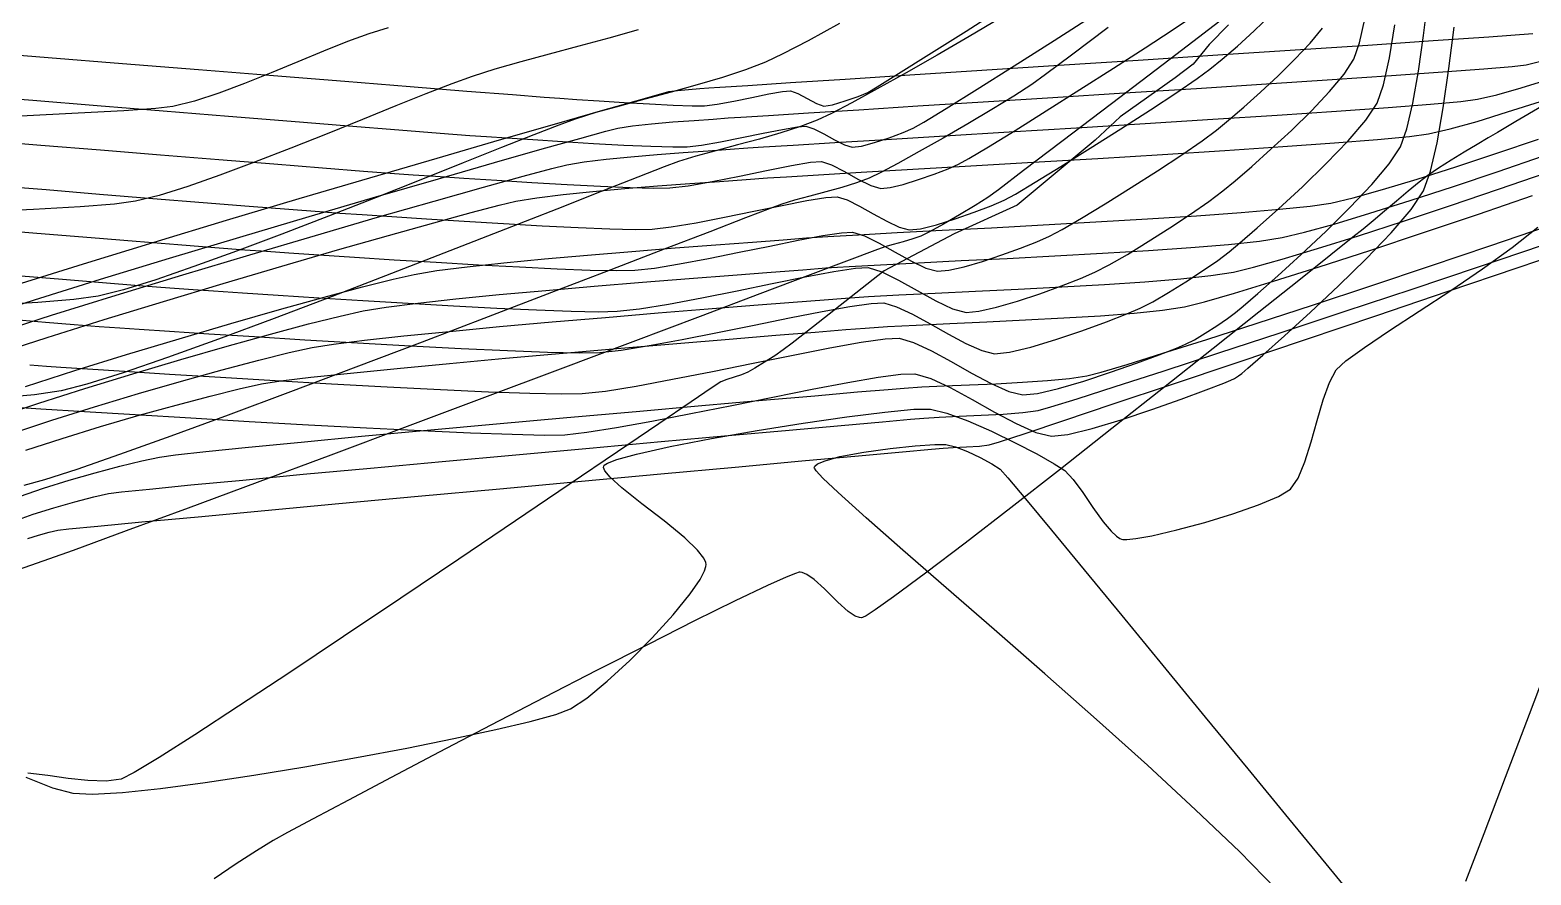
# Model space of a CAD drawing. Header units: metres. Extents: x 708868 to 711043, y 5411316 to 5413138.
# Drawn here: x 709149.2 to 709204.4, y 5411940.6 to 5411971.6 of the extents above; entities that cross this region are included whole.
import ezdxf

# ---------------------------------------------------------------- set-up
doc = ezdxf.new("R2010")
doc.units = ezdxf.units.M
for name, color, linetype in [('Rionegro 2010_Contours', 7, 'Continuous'), ('Rionegro 2014_Contours', 7, 'Continuous'), ('Rionegro 2018_Contours', 7, 'Continuous')]:
    doc.layers.add(name, color=color, linetype=linetype)

msp = doc.modelspace()

# ---------------------------------------------------------------- linework, layer by layer
at = {"layer": 'Rionegro 2010_Contours'}
for points in [[(709148.704, 5411962.27, 239), (709151.174, 5411963.043, 239), (709153.776, 5411963.841, 239), (709156.444, 5411964.648, 239), (709159.113, 5411965.445, 239), (709161.719, 5411966.215, 239), (709164.196, 5411966.94, 239), (709166.479, 5411967.604, 239), (709168.503, 5411968.188, 239), (709170.204, 5411968.675, 239), (709171.515, 5411969.048, 239), (709172.372, 5411969.289, 239), (709172.71, 5411969.381, 239), (709173.03, 5411969.426, 239), (709173.445, 5411969.464, 239), (709173.861, 5411969.495, 239), (709174.185, 5411969.518, 239), (709174.59, 5411969.545, 239), (709175.621, 5411969.611, 239), (709177.191, 5411969.712, 239), (709179.209, 5411969.842, 239), (709181.588, 5411969.995, 239), (709184.237, 5411970.166, 239), (709187.069, 5411970.35, 239), (709189.993, 5411970.54, 239), (709192.922, 5411970.731, 239), (709195.766, 5411970.918, 239), (709198.435, 5411971.096, 239), (709200.842, 5411971.258, 239), (709202.897, 5411971.399, 239), (709204.511, 5411971.514, 239)], [(709147.127, 5411960.997, 238), (709149.377, 5411961.719, 238), (709151.806, 5411962.478, 238), (709154.345, 5411963.255, 238), (709156.927, 5411964.033, 238), (709159.481, 5411964.791, 238), (709161.939, 5411965.513, 238), (709164.234, 5411966.18, 238), (709166.295, 5411966.773, 238), (709168.054, 5411967.274, 238), (709169.444, 5411967.663, 238), (709170.394, 5411967.924, 238), (709170.836, 5411968.037, 238), (709171.382, 5411968.121, 238), (709172.083, 5411968.197, 238), (709172.863, 5411968.265, 238), (709173.644, 5411968.324, 238), (709174.35, 5411968.373, 238), (709174.904, 5411968.414, 238), (709175.37, 5411968.445, 238), (709176.378, 5411968.509, 238), (709177.85, 5411968.602, 238), (709179.71, 5411968.718, 238), (709181.881, 5411968.854, 238), (709184.286, 5411969.004, 238), (709186.847, 5411969.166, 238), (709189.489, 5411969.333, 238), (709192.133, 5411969.503, 238), (709194.704, 5411969.67, 238), (709197.124, 5411969.83, 238), (709199.315, 5411969.978, 238), (709201.202, 5411970.111, 238), (709202.708, 5411970.224, 238), (709203.754, 5411970.312, 238), (709204.265, 5411970.371, 238), (709204.856, 5411970.513, 238)], [(709147.793, 5411960.447, 237), (709150.004, 5411961.155, 237), (709152.374, 5411961.894, 237), (709154.83, 5411962.643, 237), (709157.301, 5411963.383, 237), (709159.715, 5411964.095, 237), (709161.999, 5411964.76, 237), (709164.083, 5411965.358, 237), (709165.892, 5411965.87, 237), (709167.357, 5411966.276, 237), (709168.405, 5411966.557, 237), (709168.963, 5411966.693, 237), (709169.604, 5411966.798, 237), (709170.406, 5411966.895, 237), (709171.316, 5411966.984, 237), (709172.281, 5411967.066, 237), (709173.247, 5411967.139, 237), (709174.162, 5411967.205, 237), (709174.971, 5411967.262, 237), (709175.623, 5411967.31, 237), (709176.202, 5411967.35, 237), (709177.296, 5411967.418, 237), (709178.825, 5411967.51, 237), (709180.711, 5411967.624, 237), (709182.875, 5411967.754, 237), (709185.238, 5411967.897, 237), (709187.722, 5411968.049, 237), (709190.247, 5411968.205, 237), (709192.735, 5411968.363, 237), (709195.107, 5411968.517, 237), (709197.284, 5411968.664, 237), (709199.187, 5411968.799, 237), (709200.739, 5411968.92, 237), (709201.859, 5411969.021, 237), (709202.469, 5411969.1, 237), (709203.189, 5411969.269, 237), (709204.076, 5411969.519, 237), (709205.074, 5411969.829, 237)], [(709147.883, 5411959.707, 236), (709149.842, 5411960.341, 236), (709151.941, 5411961, 236), (709154.119, 5411961.667, 236), (709156.316, 5411962.327, 236), (709158.469, 5411962.962, 236), (709160.519, 5411963.557, 236), (709162.405, 5411964.095, 236), (709164.066, 5411964.56, 236), (709165.441, 5411964.935, 236), (709166.469, 5411965.203, 236), (709167.089, 5411965.349, 236), (709167.862, 5411965.477, 236), (709168.823, 5411965.598, 236), (709169.919, 5411965.711, 236), (709171.097, 5411965.816, 236), (709172.302, 5411965.913, 236), (709173.483, 5411966, 236), (709174.586, 5411966.079, 236), (709175.556, 5411966.148, 236), (709176.342, 5411966.206, 236), (709177.042, 5411966.254, 236), (709178.221, 5411966.326, 236), (709179.798, 5411966.418, 236), (709181.695, 5411966.528, 236), (709183.831, 5411966.651, 236), (709186.127, 5411966.785, 236), (709188.503, 5411966.926, 236), (709190.879, 5411967.071, 236), (709193.176, 5411967.216, 236), (709195.313, 5411967.358, 236), (709197.211, 5411967.494, 236), (709198.79, 5411967.62, 236), (709199.971, 5411967.732, 236), (709200.673, 5411967.828, 236), (709201.468, 5411968.014, 236), (709202.457, 5411968.289, 236), (709203.583, 5411968.633, 236), (709204.788, 5411969.024, 236)], [(709149.046, 5411958.54, 234), (709150.855, 5411959.121, 234), (709152.758, 5411959.71, 234), (709154.692, 5411960.293, 234), (709156.592, 5411960.85, 234), (709158.394, 5411961.365, 234), (709160.034, 5411961.821, 234), (709161.448, 5411962.2, 234), (709162.572, 5411962.486, 234), (709163.342, 5411962.661, 234), (709164.18, 5411962.799, 234), (709165.299, 5411962.942, 234), (709166.639, 5411963.086, 234), (709168.136, 5411963.23, 234), (709169.728, 5411963.371, 234), (709171.353, 5411963.506, 234), (709172.948, 5411963.632, 234), (709174.451, 5411963.747, 234), (709175.799, 5411963.849, 234), (709176.929, 5411963.933, 234), (709177.78, 5411963.999, 234), (709178.562, 5411964.052, 234), (709179.698, 5411964.118, 234), (709181.124, 5411964.195, 234), (709182.774, 5411964.282, 234), (709184.584, 5411964.378, 234), (709186.489, 5411964.481, 234), (709188.426, 5411964.59, 234), (709190.329, 5411964.703, 234), (709192.134, 5411964.819, 234), (709193.776, 5411964.936, 234), (709195.191, 5411965.054, 234), (709196.315, 5411965.171, 234), (709197.082, 5411965.285, 234), (709197.901, 5411965.479, 234), (709198.98, 5411965.779, 234), (709200.26, 5411966.165, 234), (709201.683, 5411966.617, 234), (709203.188, 5411967.113, 234), (709204.719, 5411967.634, 234)], [(709147.971, 5411957.402, 233), (709149.531, 5411957.925, 233), (709151.223, 5411958.465, 233), (709152.986, 5411959.005, 233), (709154.754, 5411959.529, 233), (709156.464, 5411960.021, 233), (709158.055, 5411960.462, 233), (709159.461, 5411960.836, 233), (709160.62, 5411961.127, 233), (709161.469, 5411961.317, 233), (709162.317, 5411961.457, 233), (709163.475, 5411961.605, 233), (709164.881, 5411961.759, 233), (709166.473, 5411961.916, 233), (709168.19, 5411962.073, 233), (709169.97, 5411962.226, 233), (709171.75, 5411962.372, 233), (709173.47, 5411962.509, 233), (709175.066, 5411962.632, 233), (709176.478, 5411962.74, 233), (709177.643, 5411962.829, 233), (709178.499, 5411962.895, 233), (709179.351, 5411962.953, 233), (709180.505, 5411963.017, 233), (709181.9, 5411963.088, 233), (709183.475, 5411963.165, 233), (709185.169, 5411963.249, 233), (709186.923, 5411963.339, 233), (709188.675, 5411963.436, 233), (709190.364, 5411963.539, 233), (709191.931, 5411963.648, 233), (709193.314, 5411963.764, 233), (709194.452, 5411963.886, 233), (709195.286, 5411964.014, 233), (709196.104, 5411964.207, 233), (709197.199, 5411964.511, 233), (709198.516, 5411964.907, 233), (709199.997, 5411965.374, 233), (709201.587, 5411965.893, 233), (709203.229, 5411966.444, 233), (709204.868, 5411967.007, 233)], [(709148.545, 5411956.809, 232), (709150.013, 5411957.295, 232), (709151.584, 5411957.789, 232), (709153.195, 5411958.273, 232), (709154.781, 5411958.732, 232), (709156.278, 5411959.148, 232), (709157.623, 5411959.504, 232), (709158.75, 5411959.785, 232), (709159.595, 5411959.973, 232), (709160.377, 5411960.099, 232), (709161.523, 5411960.242, 232), (709162.966, 5411960.399, 232), (709164.64, 5411960.565, 232), (709166.479, 5411960.737, 232), (709168.418, 5411960.909, 232), (709170.39, 5411961.078, 232), (709172.329, 5411961.24, 232), (709174.169, 5411961.39, 232), (709175.844, 5411961.525, 232), (709177.288, 5411961.639, 232), (709178.434, 5411961.729, 232), (709179.218, 5411961.791, 232), (709180.061, 5411961.847, 232), (709181.18, 5411961.908, 232), (709182.513, 5411961.972, 232), (709183.998, 5411962.043, 232), (709185.574, 5411962.119, 232), (709187.179, 5411962.202, 232), (709188.752, 5411962.292, 232), (709190.231, 5411962.391, 232), (709191.554, 5411962.498, 232), (709192.661, 5411962.615, 232), (709193.49, 5411962.742, 232), (709194.23, 5411962.92, 232), (709195.282, 5411963.215, 232), (709196.59, 5411963.609, 232), (709198.096, 5411964.083, 232), (709199.746, 5411964.617, 232), (709201.484, 5411965.193, 232), (709203.252, 5411965.79, 232), (709204.995, 5411966.391, 232)], [(709149.056, 5411956.192, 231), (709150.395, 5411956.629, 231), (709151.805, 5411957.062, 231), (709153.223, 5411957.476, 231), (709154.587, 5411957.855, 231), (709155.833, 5411958.184, 231), (709156.899, 5411958.447, 231), (709157.722, 5411958.629, 231), (709158.432, 5411958.74, 231), (709159.547, 5411958.876, 231), (709160.998, 5411959.032, 231), (709162.719, 5411959.203, 231), (709164.642, 5411959.385, 231), (709166.7, 5411959.572, 231), (709168.825, 5411959.76, 231), (709170.95, 5411959.943, 231), (709173.008, 5411960.118, 231), (709174.932, 5411960.279, 231), (709176.654, 5411960.421, 231), (709178.107, 5411960.54, 231), (709179.224, 5411960.63, 231), (709179.937, 5411960.687, 231), (709180.76, 5411960.741, 231), (709181.822, 5411960.796, 231), (709183.062, 5411960.853, 231), (709184.42, 5411960.914, 231), (709185.836, 5411960.982, 231), (709187.251, 5411961.057, 231), (709188.604, 5411961.141, 231), (709189.835, 5411961.237, 231), (709190.885, 5411961.347, 231), (709191.694, 5411961.471, 231), (709192.423, 5411961.651, 231), (709193.538, 5411961.971, 231), (709194.97, 5411962.408, 231), (709196.652, 5411962.94, 231), (709198.514, 5411963.544, 231), (709200.488, 5411964.197, 231), (709202.506, 5411964.876, 231), (709204.499, 5411965.558, 231)], [(709148.822, 5411954.492, 229), (709149.706, 5411954.793, 229), (709150.653, 5411955.086, 229), (709151.609, 5411955.359, 229), (709152.517, 5411955.601, 229), (709153.324, 5411955.799, 229), (709153.975, 5411955.941, 229), (709154.562, 5411956.023, 229), (709155.681, 5411956.147, 229), (709157.248, 5411956.307, 229), (709159.183, 5411956.494, 229), (709161.403, 5411956.704, 229), (709163.828, 5411956.928, 229), (709166.375, 5411957.159, 229), (709168.963, 5411957.392, 229), (709171.511, 5411957.619, 229), (709173.936, 5411957.834, 229), (709176.158, 5411958.029, 229), (709178.094, 5411958.198, 229), (709179.663, 5411958.334, 229), (709180.784, 5411958.43, 229), (709181.375, 5411958.48, 229), (709182.032, 5411958.521, 229), (709182.851, 5411958.559, 229), (709183.775, 5411958.598, 229), (709184.752, 5411958.64, 229), (709185.727, 5411958.691, 229), (709186.646, 5411958.753, 229), (709187.456, 5411958.831, 229), (709188.102, 5411958.928, 229), (709188.627, 5411959.065, 229), (709189.578, 5411959.348, 229), (709190.893, 5411959.756, 229), (709192.509, 5411960.27, 229), (709194.365, 5411960.868, 229), (709196.397, 5411961.532, 229), (709198.544, 5411962.24, 229), (709200.744, 5411962.974, 229), (709202.934, 5411963.712, 229), (709205.052, 5411964.434, 229)], [(709148.654, 5411953.597, 228), (709149.326, 5411953.839, 228), (709150.085, 5411954.078, 228), (709150.854, 5411954.295, 228), (709151.552, 5411954.474, 228), (709152.101, 5411954.597, 228), (709152.575, 5411954.657, 228), (709153.609, 5411954.765, 228), (709155.122, 5411954.913, 228), (709157.034, 5411955.096, 228), (709159.266, 5411955.306, 228), (709161.738, 5411955.535, 228), (709164.371, 5411955.777, 228), (709167.083, 5411956.025, 228), (709169.796, 5411956.272, 228), (709172.43, 5411956.511, 228), (709174.904, 5411956.734, 228), (709177.139, 5411956.935, 228), (709179.056, 5411957.107, 228), (709180.573, 5411957.242, 228), (709181.613, 5411957.334, 228), (709182.094, 5411957.376, 228), (709182.667, 5411957.41, 228), (709183.398, 5411957.441, 228), (709184.208, 5411957.476, 228), (709185.016, 5411957.52, 228), (709185.742, 5411957.578, 228), (709186.306, 5411957.657, 228), (709186.768, 5411957.786, 228), (709187.738, 5411958.086, 228), (709189.142, 5411958.533, 228), (709190.905, 5411959.101, 228), (709192.954, 5411959.769, 228), (709195.212, 5411960.51, 228), (709197.607, 5411961.302, 228), (709200.064, 5411962.12, 228), (709202.507, 5411962.94, 228), (709204.862, 5411963.738, 228)], [(709149.126, 5411952.943, 227), (709149.517, 5411953.07, 227), (709149.916, 5411953.18, 227), (709150.228, 5411953.253, 227), (709150.641, 5411953.297, 227), (709151.703, 5411953.399, 227), (709153.32, 5411953.552, 227), (709155.399, 5411953.747, 227), (709157.849, 5411953.975, 227), (709160.577, 5411954.228, 227), (709163.491, 5411954.497, 227), (709166.497, 5411954.775, 227), (709169.505, 5411955.052, 227), (709172.42, 5411955.32, 227), (709175.152, 5411955.571, 227), (709177.607, 5411955.796, 227), (709179.693, 5411955.988, 227), (709181.317, 5411956.136, 227), (709182.388, 5411956.234, 227), (709182.813, 5411956.272, 227), (709183.185, 5411956.292, 227), (709183.665, 5411956.312, 227), (709184.143, 5411956.341, 227), (709184.51, 5411956.385, 227), (709184.887, 5411956.503, 227), (709185.825, 5411956.812, 227), (709187.246, 5411957.284, 227), (709189.068, 5411957.893, 227), (709191.211, 5411958.611, 227), (709193.596, 5411959.412, 227), (709196.141, 5411960.268, 227), (709198.767, 5411961.153, 227), (709201.394, 5411962.039, 227), (709203.94, 5411962.899, 227), (709206.327, 5411963.706, 227)]]:
    msp.add_polyline3d(points, dxfattribs=at)
at = {"layer": 'Rionegro 2014_Contours'}
for points in [[(709147.283, 5411970.849, 237), (709149.871, 5411970.641, 237), (709152.61, 5411970.421, 237), (709155.407, 5411970.196, 237), (709158.167, 5411969.974, 237), (709160.796, 5411969.764, 237), (709163.201, 5411969.571, 237), (709165.288, 5411969.405, 237), (709166.963, 5411969.272, 237), (709168.131, 5411969.18, 237), (709168.699, 5411969.138, 237), (709169.33, 5411969.096, 237), (709170.151, 5411969.042, 237), (709171.073, 5411968.984, 237), (709172.01, 5411968.93, 237), (709172.875, 5411968.887, 237), (709173.578, 5411968.862, 237), (709174.034, 5411968.865, 237), (709174.492, 5411968.923, 237), (709175.102, 5411969.035, 237), (709175.769, 5411969.17, 237), (709176.401, 5411969.298, 237), (709176.905, 5411969.39, 237), (709177.189, 5411969.415, 237), (709177.462, 5411969.314, 237), (709177.806, 5411969.126, 237), (709178.15, 5411968.942, 237), (709178.42, 5411968.851, 237), (709178.744, 5411968.9, 237), (709179.208, 5411969.038, 237), (709179.683, 5411969.208, 237), (709180.04, 5411969.355, 237), (709180.383, 5411969.559, 237), (709181.165, 5411970.044, 237), (709182.288, 5411970.748, 237), (709183.656, 5411971.611, 237), (709185.171, 5411972.57, 237)], [(709149.2, 5411959.33, 230), (709149.812, 5411959.285, 230), (709150.342, 5411959.25, 230), (709151.327, 5411959.186, 230), (709152.688, 5411959.099, 230), (709154.346, 5411958.995, 230), (709156.221, 5411958.88, 230), (709158.234, 5411958.759, 230), (709160.306, 5411958.639, 230), (709162.357, 5411958.526, 230), (709164.309, 5411958.426, 230), (709166.081, 5411958.345, 230), (709167.596, 5411958.289, 230), (709168.772, 5411958.264, 230), (709169.532, 5411958.275, 230), (709170.383, 5411958.369, 230), (709171.518, 5411958.553, 230), (709172.856, 5411958.801, 230), (709174.317, 5411959.089, 230), (709175.822, 5411959.394, 230), (709177.29, 5411959.691, 230), (709178.641, 5411959.955, 230), (709179.796, 5411960.162, 230), (709180.674, 5411960.288, 230), (709181.195, 5411960.308, 230), (709181.724, 5411960.153, 230), (709182.376, 5411959.847, 230), (709183.102, 5411959.452, 230), (709183.852, 5411959.03, 230), (709184.576, 5411958.643, 230), (709185.224, 5411958.354, 230), (709185.747, 5411958.225, 230), (709186.284, 5411958.278, 230), (709187.058, 5411958.46, 230), (709187.982, 5411958.733, 230), (709188.966, 5411959.057, 230), (709189.921, 5411959.393, 230), (709190.76, 5411959.703, 230), (709191.394, 5411959.948, 230), (709191.733, 5411960.089, 230), (709192.054, 5411960.258, 230), (709192.458, 5411960.499, 230), (709192.885, 5411960.772, 230), (709193.274, 5411961.037, 230), (709193.567, 5411961.254, 230), (709193.846, 5411961.489, 230), (709194.389, 5411961.958, 230), (709195.124, 5411962.608, 230), (709195.981, 5411963.387, 230), (709196.89, 5411964.24, 230), (709197.78, 5411965.116, 230), (709198.582, 5411965.962, 230), (709199.224, 5411966.724, 230), (709199.636, 5411967.35, 230), (709199.874, 5411968.008, 230), (709200.094, 5411968.961, 230), (709200.298, 5411970.132, 230), (709200.485, 5411971.446, 230), (709200.658, 5411972.827, 230)], [(709147.062, 5411969.244, 236), (709149.307, 5411969.063, 236), (709151.683, 5411968.871, 236), (709154.112, 5411968.675, 236), (709156.514, 5411968.482, 236), (709158.813, 5411968.297, 236), (709160.929, 5411968.127, 236), (709162.785, 5411967.979, 236), (709164.301, 5411967.86, 236), (709165.399, 5411967.774, 236), (709166.001, 5411967.73, 236), (709166.749, 5411967.681, 236), (709167.709, 5411967.618, 236), (709168.802, 5411967.548, 236), (709169.944, 5411967.479, 236), (709171.055, 5411967.417, 236), (709172.054, 5411967.371, 236), (709172.86, 5411967.347, 236), (709173.391, 5411967.352, 236), (709173.92, 5411967.415, 236), (709174.615, 5411967.538, 236), (709175.397, 5411967.693, 236), (709176.183, 5411967.854, 236), (709176.893, 5411967.995, 236), (709177.446, 5411968.091, 236), (709177.761, 5411968.114, 236), (709178.053, 5411968.015, 236), (709178.42, 5411967.824, 236), (709178.812, 5411967.604, 236), (709179.178, 5411967.419, 236), (709179.467, 5411967.333, 236), (709179.804, 5411967.375, 236), (709180.289, 5411967.506, 236), (709180.83, 5411967.685, 236), (709181.334, 5411967.873, 236), (709181.71, 5411968.032, 236), (709182.101, 5411968.258, 236), (709182.922, 5411968.762, 236), (709184.066, 5411969.476, 236), (709185.427, 5411970.332, 236), (709186.897, 5411971.263, 236), (709188.371, 5411972.201, 236)], [(709147.516, 5411967.585, 235), (709149.612, 5411967.415, 235), (709151.803, 5411967.237, 235), (709154.012, 5411967.058, 235), (709156.162, 5411966.885, 235), (709158.175, 5411966.723, 235), (709159.973, 5411966.579, 235), (709161.479, 5411966.46, 235), (709162.615, 5411966.373, 235), (709163.303, 5411966.323, 235), (709164.124, 5411966.268, 235), (709165.176, 5411966.199, 235), (709166.383, 5411966.121, 235), (709167.672, 5411966.041, 235), (709168.969, 5411965.965, 235), (709170.199, 5411965.901, 235), (709171.288, 5411965.854, 235), (709172.162, 5411965.831, 235), (709172.748, 5411965.839, 235), (709173.424, 5411965.92, 235), (709174.313, 5411966.077, 235), (709175.311, 5411966.275, 235), (709176.316, 5411966.481, 235), (709177.224, 5411966.661, 235), (709177.931, 5411966.783, 235), (709178.333, 5411966.813, 235), (709178.706, 5411966.687, 235), (709179.176, 5411966.443, 235), (709179.677, 5411966.161, 235), (709180.145, 5411965.925, 235), (709180.514, 5411965.815, 235), (709180.857, 5411965.851, 235), (709181.344, 5411965.971, 235), (709181.908, 5411966.145, 235), (709182.481, 5411966.346, 235), (709182.994, 5411966.543, 235), (709183.38, 5411966.708, 235), (709183.759, 5411966.92, 235), (709184.479, 5411967.355, 235), (709185.456, 5411967.958, 235), (709186.605, 5411968.678, 235), (709187.842, 5411969.46, 235), (709189.083, 5411970.251, 235), (709190.243, 5411970.998, 235), (709191.238, 5411971.647, 235), (709191.984, 5411972.145, 235)], [(709147.89, 5411965.932, 234), (709149.801, 5411965.776, 234), (709151.77, 5411965.616, 234), (709153.722, 5411965.457, 234), (709155.583, 5411965.306, 234), (709157.277, 5411965.17, 234), (709158.728, 5411965.056, 234), (709159.862, 5411964.968, 234), (709160.605, 5411964.915, 234), (709161.434, 5411964.86, 234), (709162.521, 5411964.788, 234), (709163.797, 5411964.705, 234), (709165.19, 5411964.617, 234), (709166.631, 5411964.531, 234), (709168.05, 5411964.451, 234), (709169.377, 5411964.385, 234), (709170.541, 5411964.338, 234), (709171.474, 5411964.316, 234), (709172.104, 5411964.326, 234), (709172.808, 5411964.407, 234), (709173.722, 5411964.562, 234), (709174.763, 5411964.763, 234), (709175.845, 5411964.983, 234), (709176.885, 5411965.196, 234), (709177.798, 5411965.373, 234), (709178.499, 5411965.487, 234), (709178.906, 5411965.512, 234), (709179.273, 5411965.397, 234), (709179.732, 5411965.17, 234), (709180.237, 5411964.889, 234), (709180.74, 5411964.612, 234), (709181.197, 5411964.395, 234), (709181.56, 5411964.297, 234), (709181.978, 5411964.341, 234), (709182.572, 5411964.487, 234), (709183.258, 5411964.699, 234), (709183.956, 5411964.943, 234), (709184.581, 5411965.183, 234), (709185.051, 5411965.384, 234), (709185.474, 5411965.615, 234), (709186.201, 5411966.047, 234), (709187.146, 5411966.627, 234), (709188.224, 5411967.301, 234), (709189.35, 5411968.015, 234), (709190.439, 5411968.716, 234), (709191.405, 5411969.35, 234), (709192.164, 5411969.863, 234), (709192.63, 5411970.202, 234), (709193.078, 5411970.572, 234), (709193.637, 5411971.055, 234), (709194.254, 5411971.612, 234), (709194.874, 5411972.203, 234)], [(709148.88, 5411962.605, 232), (709150.402, 5411962.479, 232), (709151.87, 5411962.358, 232), (709153.211, 5411962.25, 232), (709154.349, 5411962.161, 232), (709155.208, 5411962.1, 232), (709155.963, 5411962.05, 232), (709157.028, 5411961.98, 232), (709158.339, 5411961.894, 232), (709159.834, 5411961.798, 232), (709161.45, 5411961.697, 232), (709163.122, 5411961.597, 232), (709164.789, 5411961.503, 232), (709166.386, 5411961.419, 232), (709167.851, 5411961.352, 232), (709169.12, 5411961.307, 232), (709170.13, 5411961.288, 232), (709170.818, 5411961.301, 232), (709171.641, 5411961.392, 232), (709172.704, 5411961.566, 232), (709173.926, 5411961.796, 232), (709175.227, 5411962.058, 232), (709176.524, 5411962.324, 232), (709177.736, 5411962.568, 232), (709178.782, 5411962.764, 232), (709179.581, 5411962.887, 232), (709180.05, 5411962.91, 232), (709180.55, 5411962.754, 232), (709181.173, 5411962.446, 232), (709181.857, 5411962.065, 232), (709182.54, 5411961.688, 232), (709183.16, 5411961.394, 232), (709183.654, 5411961.261, 232), (709184.122, 5411961.302, 232), (709184.778, 5411961.45, 232), (709185.551, 5411961.675, 232), (709186.369, 5411961.946, 232), (709187.163, 5411962.234, 232), (709187.86, 5411962.507, 232), (709188.392, 5411962.736, 232), (709188.914, 5411963.006, 232), (709189.59, 5411963.395, 232), (709190.358, 5411963.864, 232), (709191.155, 5411964.372, 232), (709191.919, 5411964.878, 232), (709192.587, 5411965.344, 232), (709193.098, 5411965.728, 232), (709193.554, 5411966.105, 232), (709194.165, 5411966.629, 232), (709194.874, 5411967.261, 232), (709195.626, 5411967.957, 232), (709196.363, 5411968.678, 232), (709197.029, 5411969.383, 232), (709197.569, 5411970.028, 232), (709197.924, 5411970.575, 232), (709198.134, 5411971.172, 232), (709198.326, 5411972.05, 232)], [(709148.101, 5411964.292, 233), (709149.77, 5411964.155, 233), (709151.463, 5411964.016, 233), (709153.111, 5411963.881, 233), (709154.648, 5411963.757, 233), (709156.004, 5411963.649, 233), (709157.113, 5411963.564, 233), (709157.906, 5411963.508, 233), (709158.734, 5411963.453, 233), (709159.837, 5411963.38, 233), (709161.151, 5411963.294, 233), (709162.61, 5411963.201, 233), (709164.151, 5411963.106, 233), (709165.707, 5411963.015, 233), (709167.215, 5411962.933, 233), (709168.609, 5411962.867, 233), (709169.825, 5411962.821, 233), (709170.797, 5411962.801, 233), (709171.461, 5411962.813, 233), (709172.184, 5411962.893, 233), (709173.112, 5411963.044, 233), (709174.175, 5411963.245, 233), (709175.304, 5411963.472, 233), (709176.427, 5411963.702, 233), (709177.476, 5411963.914, 233), (709178.381, 5411964.085, 233), (709179.071, 5411964.191, 233), (709179.478, 5411964.211, 233), (709179.911, 5411964.076, 233), (709180.453, 5411963.808, 233), (709181.047, 5411963.477, 233), (709181.64, 5411963.15, 233), (709182.178, 5411962.894, 233), (709182.607, 5411962.779, 233), (709183.014, 5411962.815, 233), (709183.584, 5411962.943, 233), (709184.254, 5411963.139, 233), (709184.965, 5411963.374, 233), (709185.654, 5411963.624, 233), (709186.26, 5411963.861, 233), (709186.721, 5411964.06, 233), (709187.19, 5411964.309, 233), (709187.9, 5411964.723, 233), (709188.773, 5411965.254, 233), (709189.731, 5411965.853, 233), (709190.697, 5411966.473, 233), (709191.593, 5411967.063, 233), (709192.341, 5411967.577, 233), (709192.864, 5411967.965, 233), (709193.315, 5411968.337, 233), (709193.873, 5411968.814, 233), (709194.494, 5411969.367, 233), (709195.137, 5411969.964, 233), (709195.758, 5411970.575, 233), (709196.315, 5411971.17, 233), (709196.766, 5411971.718, 233)], [(709148.337, 5411957.798, 229), (709149.606, 5411957.718, 229), (709151.211, 5411957.618, 229), (709153.075, 5411957.503, 229), (709155.122, 5411957.38, 229), (709157.275, 5411957.254, 229), (709159.458, 5411957.131, 229), (709161.594, 5411957.016, 229), (709163.606, 5411956.914, 229), (709165.418, 5411956.833, 229), (709166.954, 5411956.777, 229), (709168.136, 5411956.751, 229), (709168.889, 5411956.762, 229), (709169.702, 5411956.851, 229), (709170.79, 5411957.023, 229), (709172.086, 5411957.259, 229), (709173.522, 5411957.539, 229), (709175.03, 5411957.842, 229), (709176.54, 5411958.147, 229), (709177.987, 5411958.435, 229), (709179.301, 5411958.686, 229), (709180.414, 5411958.878, 229), (709181.259, 5411958.992, 229), (709181.767, 5411959.007, 229), (709182.352, 5411958.836, 229), (709183.072, 5411958.498, 229), (709183.873, 5411958.062, 229), (709184.701, 5411957.596, 229), (709185.5, 5411957.169, 229), (709186.216, 5411956.85, 229), (709186.794, 5411956.707, 229), (709187.402, 5411956.773, 229), (709188.296, 5411956.992, 229), (709189.363, 5411957.315, 229), (709190.492, 5411957.692, 229), (709191.572, 5411958.075, 229), (709192.492, 5411958.415, 229), (709193.139, 5411958.661, 229), (709193.403, 5411958.765, 229), (709193.53, 5411958.835, 229), (709193.683, 5411958.933, 229), (709193.801, 5411959.018, 229), (709194.023, 5411959.208, 229), (709194.576, 5411959.691, 229), (709195.375, 5411960.402, 229), (709196.334, 5411961.273, 229), (709197.365, 5411962.24, 229), (709198.383, 5411963.235, 229), (709199.301, 5411964.194, 229), (709200.033, 5411965.05, 229), (709200.492, 5411965.737, 229), (709200.749, 5411966.452, 229), (709200.988, 5411967.496, 229), (709201.211, 5411968.785, 229), (709201.418, 5411970.234, 229), (709201.61, 5411971.759, 229)], [(709148.654, 5411961.001, 231), (709149.778, 5411960.906, 231), (709150.83, 5411960.82, 231), (709151.758, 5411960.746, 231), (709152.51, 5411960.692, 231), (709153.224, 5411960.645, 231), (709154.343, 5411960.572, 231), (709155.786, 5411960.479, 231), (709157.473, 5411960.372, 231), (709159.326, 5411960.258, 231), (709161.262, 5411960.143, 231), (709163.204, 5411960.034, 231), (709165.069, 5411959.936, 231), (709166.779, 5411959.856, 231), (709168.254, 5411959.801, 231), (709169.412, 5411959.776, 231), (709170.175, 5411959.788, 231), (709170.966, 5411959.874, 231), (709171.998, 5411960.039, 231), (709173.203, 5411960.262, 231), (709174.511, 5411960.52, 231), (709175.853, 5411960.793, 231), (709177.158, 5411961.058, 231), (709178.357, 5411961.294, 231), (709179.381, 5411961.479, 231), (709180.159, 5411961.591, 231), (709180.622, 5411961.609, 231), (709181.097, 5411961.47, 231), (709181.681, 5411961.196, 231), (709182.331, 5411960.842, 231), (709183.003, 5411960.464, 231), (709183.651, 5411960.118, 231), (709184.232, 5411959.859, 231), (709184.7, 5411959.743, 231), (709185.249, 5411959.798, 231), (709186.034, 5411959.985, 231), (709186.957, 5411960.262, 231), (709187.919, 5411960.586, 231), (709188.823, 5411960.914, 231), (709189.57, 5411961.204, 231), (709190.062, 5411961.412, 231), (709190.527, 5411961.654, 231), (709191.106, 5411961.992, 231), (709191.738, 5411962.385, 231), (709192.36, 5411962.794, 231), (709192.913, 5411963.176, 231), (709193.332, 5411963.491, 231), (709193.728, 5411963.821, 231), (709194.361, 5411964.368, 231), (709195.154, 5411965.074, 231), (709196.03, 5411965.882, 231), (709196.908, 5411966.733, 231), (709197.711, 5411967.569, 231), (709198.362, 5411968.332, 231), (709198.78, 5411968.962, 231), (709199.016, 5411969.636, 231), (709199.233, 5411970.627, 231), (709199.432, 5411971.842, 231)], [(709149.055, 5411944.164, 228), (709150.031, 5411943.776, 228), (709150.78, 5411943.572, 228), (709151.51, 5411943.541, 228), (709152.612, 5411943.606, 228), (709154.015, 5411943.753, 228), (709155.648, 5411943.969, 228), (709157.442, 5411944.239, 228), (709159.325, 5411944.55, 228), (709161.227, 5411944.886, 228), (709163.078, 5411945.236, 228), (709164.807, 5411945.583, 228), (709166.344, 5411945.915, 228), (709167.618, 5411946.217, 228), (709168.558, 5411946.476, 228), (709169.096, 5411946.676, 228), (709169.699, 5411947.078, 228), (709170.449, 5411947.695, 228), (709171.275, 5411948.456, 228), (709172.107, 5411949.292, 228), (709172.874, 5411950.132, 228), (709173.507, 5411950.908, 228), (709173.869, 5411951.434, 228), (709174.033, 5411951.751, 228), (709174.083, 5411951.916, 228), (709174.088, 5411951.983, 228), (709174.077, 5411952.058, 228), (709174.002, 5411952.226, 228), (709173.775, 5411952.52, 228), (709173.304, 5411952.971, 228), (709172.545, 5411953.591, 228), (709171.728, 5411954.221, 228), (709170.992, 5411954.805, 228), (709170.555, 5411955.201, 228), (709170.362, 5411955.438, 228), (709170.315, 5411955.561, 228), (709170.319, 5411955.611, 228), (709170.341, 5411955.644, 228), (709170.458, 5411955.718, 228), (709170.798, 5411955.847, 228), (709171.521, 5411956.046, 228), (709172.77, 5411956.324, 228), (709174.29, 5411956.619, 228), (709175.961, 5411956.912, 228), (709177.661, 5411957.184, 228), (709179.269, 5411957.418, 228), (709180.666, 5411957.595, 228), (709181.729, 5411957.697, 228), (709182.339, 5411957.706, 228), (709182.944, 5411957.557, 228), (709183.722, 5411957.268, 228), (709184.589, 5411956.889, 228), (709185.463, 5411956.468, 228), (709186.259, 5411956.054, 228), (709186.894, 5411955.696, 228), (709187.285, 5411955.443, 228), (709187.595, 5411955.119, 228), (709187.948, 5411954.638, 228), (709188.323, 5411954.088, 228), (709188.699, 5411953.56, 228), (709188.988, 5411953.212, 228), (709189.19, 5411953.025, 228), (709189.315, 5411952.947, 228), (709189.374, 5411952.923, 228), (709189.425, 5411952.913, 228), (709189.574, 5411952.909, 228), (709189.901, 5411952.941, 228), (709190.494, 5411953.046, 228), (709191.415, 5411953.258, 228), (709192.443, 5411953.536, 228), (709193.476, 5411953.851, 228), (709194.412, 5411954.178, 228), (709195.151, 5411954.489, 228), (709195.592, 5411954.757, 228), (709195.87, 5411955.159, 228), (709196.12, 5411955.766, 228), (709196.351, 5411956.501, 228), (709196.572, 5411957.285, 228), (709196.793, 5411958.04, 228), (709197.023, 5411958.688, 228), (709197.269, 5411959.151, 228), (709197.635, 5411959.483, 228), (709198.318, 5411959.975, 228), (709199.241, 5411960.593, 228), (709200.324, 5411961.304, 228), (709201.49, 5411962.073, 228), (709202.66, 5411962.868, 228), (709203.756, 5411963.653, 228), (709204.699, 5411964.395, 228)], [(709195.081, 5411940.04, 227), (709193.71, 5411941.431, 227), (709192.103, 5411942.968, 227), (709190.329, 5411944.603, 227), (709188.456, 5411946.287, 227), (709186.551, 5411947.97, 227), (709184.683, 5411949.602, 227), (709182.92, 5411951.134, 227), (709181.331, 5411952.516, 227), (709179.983, 5411953.699, 227), (709178.944, 5411954.634, 227), (709178.382, 5411955.17, 227), (709178.139, 5411955.431, 227), (709178.072, 5411955.533, 227), (709178.068, 5411955.561, 227), (709178.09, 5411955.603, 227), (709178.192, 5411955.686, 227), (709178.466, 5411955.806, 227), (709179.014, 5411955.956, 227), (709179.893, 5411956.12, 227), (709180.859, 5411956.254, 227), (709181.776, 5411956.35, 227), (709182.506, 5411956.403, 227), (709182.912, 5411956.405, 227), (709183.26, 5411956.315, 227), (709183.704, 5411956.141, 227), (709184.173, 5411955.922, 227), (709184.597, 5411955.693, 227), (709184.905, 5411955.493, 227), (709185.19, 5411955.177, 227), (709185.842, 5411954.404, 227), (709186.8, 5411953.251, 227), (709188.003, 5411951.795, 227), (709189.387, 5411950.112, 227), (709190.893, 5411948.279, 227), (709192.457, 5411946.372, 227), (709194.02, 5411944.469, 227), (709195.517, 5411942.646, 227), (709196.889, 5411940.98, 227), (709198.074, 5411939.548, 227)], [(709202.04, 5411940.337, 227), (709202.714, 5411942.095, 227), (709203.504, 5411944.17, 227), (709204.382, 5411946.483, 227), (709205.318, 5411948.954, 227)]]:
    msp.add_polyline3d(points, dxfattribs=at)
at = {"layer": 'Rionegro 2018_Contours'}
for points in [[(709193.622, 5411972.446, 229), (709191.169, 5411970.577, 229), (709189, 5411968.927, 229), (709187.18, 5411967.544, 229), (709185.773, 5411966.477, 229), (709184.842, 5411965.774, 229), (709184.451, 5411965.485, 229), (709183.986, 5411965.191, 229), (709183.41, 5411964.847, 229), (709182.82, 5411964.508, 229), (709182.314, 5411964.23, 229), (709181.99, 5411964.068, 229), (709181.691, 5411963.962, 229), (709181.335, 5411963.86, 229), (709180.976, 5411963.764, 229), (709180.669, 5411963.674, 229), (709180.298, 5411963.536, 229), (709179.358, 5411963.182, 229), (709177.923, 5411962.642, 229), (709176.067, 5411961.943, 229), (709173.866, 5411961.113, 229), (709171.393, 5411960.183, 229), (709168.723, 5411959.179, 229), (709165.932, 5411958.131, 229), (709163.092, 5411957.068, 229), (709160.28, 5411956.016, 229), (709157.569, 5411955.006, 229), (709155.034, 5411954.066, 229), (709152.749, 5411953.224, 229), (709150.79, 5411952.509, 229), (709149.23, 5411951.949, 229), (709148.144, 5411951.573, 229)], [(709179.001, 5411971.885, 232), (709177.846, 5411971.256, 232), (709176.916, 5411970.77, 232), (709176.271, 5411970.462, 232), (709175.536, 5411970.178, 232), (709174.688, 5411969.9, 232), (709173.763, 5411969.628, 232), (709172.798, 5411969.363, 232), (709171.829, 5411969.104, 232), (709170.895, 5411968.853, 232), (709170.03, 5411968.609, 232), (709169.273, 5411968.374, 232), (709168.67, 5411968.154, 232), (709167.746, 5411967.796, 232), (709166.557, 5411967.324, 232), (709165.153, 5411966.764, 232), (709163.59, 5411966.14, 232), (709161.92, 5411965.478, 232), (709160.197, 5411964.802, 232), (709158.474, 5411964.138, 232), (709156.803, 5411963.51, 232), (709155.24, 5411962.944, 232), (709153.836, 5411962.464, 232), (709152.645, 5411962.095, 232), (709151.72, 5411961.863, 232), (709150.819, 5411961.736, 232), (709149.5, 5411961.624, 232), (709147.827, 5411961.525, 232)], [(709184.908, 5411972.085, 231), (709183.762, 5411971.408, 231), (709182.593, 5411970.729, 231), (709181.451, 5411970.078, 231), (709180.387, 5411969.483, 231), (709179.452, 5411968.973, 231), (709178.699, 5411968.58, 231), (709178.177, 5411968.33, 231), (709177.557, 5411968.094, 231), (709176.834, 5411967.864, 231), (709176.048, 5411967.639, 231), (709175.238, 5411967.42, 231), (709174.446, 5411967.208, 231), (709173.71, 5411967.004, 231), (709173.072, 5411966.807, 231), (709172.542, 5411966.611, 231), (709171.572, 5411966.235, 231), (709170.232, 5411965.709, 231), (709168.589, 5411965.062, 231), (709166.709, 5411964.323, 231), (709164.662, 5411963.522, 231), (709162.513, 5411962.687, 231), (709160.333, 5411961.849, 231), (709158.187, 5411961.036, 231), (709156.143, 5411960.278, 231), (709154.27, 5411959.604, 231), (709152.635, 5411959.043, 231), (709151.305, 5411958.625, 231), (709150.349, 5411958.378, 231), (709149.379, 5411958.235, 231), (709148.114, 5411958.124, 231)], [(709171.584, 5411971.652, 233), (709170.502, 5411971.348, 233), (709169.4, 5411971.05, 233), (709168.311, 5411970.759, 233), (709167.271, 5411970.477, 233), (709166.314, 5411970.203, 233), (709165.474, 5411969.941, 233), (709164.729, 5411969.672, 233), (709163.78, 5411969.304, 233), (709162.671, 5411968.86, 233), (709161.443, 5411968.362, 233), (709160.14, 5411967.835, 233), (709158.802, 5411967.301, 233), (709157.474, 5411966.783, 233), (709156.196, 5411966.306, 233), (709155.011, 5411965.892, 233), (709153.963, 5411965.565, 233), (709153.092, 5411965.347, 233), (709152.321, 5411965.247, 233), (709151.048, 5411965.147, 233), (709149.34, 5411965.047, 233), (709147.265, 5411964.948, 233)], [(709162.383, 5411971.727, 234), (709161.675, 5411971.507, 234), (709160.889, 5411971.222, 234), (709160.008, 5411970.872, 234), (709159.063, 5411970.481, 234), (709158.085, 5411970.076, 234), (709157.105, 5411969.683, 234), (709156.154, 5411969.327, 234), (709155.263, 5411969.035, 234), (709154.463, 5411968.832, 234), (709153.844, 5411968.762, 234), (709152.66, 5411968.678, 234), (709150.979, 5411968.584, 234), (709148.867, 5411968.48, 234)], [(709188.884, 5411971.736, 230), (709187.529, 5411970.718, 230), (709186.572, 5411970.007, 230), (709186.07, 5411969.647, 230), (709185.407, 5411969.221, 230), (709184.604, 5411968.728, 230), (709183.719, 5411968.201, 230), (709182.809, 5411967.673, 230), (709181.933, 5411967.176, 230), (709181.148, 5411966.743, 230), (709180.512, 5411966.406, 230), (709180.084, 5411966.199, 230), (709179.622, 5411966.026, 230), (709179.077, 5411965.858, 230), (709178.489, 5411965.694, 230), (709177.899, 5411965.537, 230), (709177.346, 5411965.385, 230), (709176.871, 5411965.24, 230), (709176.448, 5411965.084, 230), (709175.542, 5411964.737, 230), (709174.219, 5411964.228, 230), (709172.544, 5411963.583, 230), (709170.583, 5411962.827, 230), (709168.402, 5411961.989, 230), (709166.067, 5411961.094, 230), (709163.644, 5411960.17, 230), (709161.198, 5411959.242, 230), (709158.795, 5411958.338, 230), (709156.502, 5411957.483, 230), (709154.384, 5411956.706, 230), (709152.506, 5411956.031, 230), (709150.936, 5411955.487, 230), (709149.737, 5411955.099, 230), (709148.978, 5411954.894, 230)], [(709193.316, 5411971.843, 228), (709192.594, 5411971.121, 228), (709192.009, 5411970.395, 228), (709191.348, 5411969.891, 228), (709189.325, 5411968.452, 228), (709188.399, 5411967.593, 228), (709185.531, 5411965.204, 228), (709183.217, 5411964.155, 228), (709180.64, 5411962.791, 228), (709179.197, 5411961.655, 228), (709178.042, 5411960.748, 228), (709177.258, 5411960.135, 228), (709176.927, 5411959.879, 228), (709176.616, 5411959.669, 228), (709176.242, 5411959.427, 228), (709175.883, 5411959.207, 228), (709175.62, 5411959.061, 228), (709175.394, 5411958.971, 228), (709175.123, 5411958.883, 228), (709174.852, 5411958.794, 228), (709174.627, 5411958.703, 228), (709174.316, 5411958.499, 228), (709173.532, 5411957.97, 228), (709172.345, 5411957.166, 228), (709170.827, 5411956.136, 228), (709169.048, 5411954.931, 228), (709167.079, 5411953.598, 228), (709164.992, 5411952.189, 228), (709162.858, 5411950.753, 228), (709160.747, 5411949.338, 228), (709158.732, 5411947.996, 228), (709156.882, 5411946.774, 228), (709155.268, 5411945.724, 228), (709153.963, 5411944.894, 228), (709153.037, 5411944.334, 228), (709152.561, 5411944.094, 228), (709152.005, 5411944.018, 228), (709151.34, 5411944.041, 228), (709150.611, 5411944.123, 228), (709149.859, 5411944.225, 228), (709149.129, 5411944.308, 228)], [(709204.83, 5411968.836, 227), (709203.888, 5411968.282, 227), (709203.212, 5411967.883, 227), (709202.864, 5411967.678, 227), (709202.457, 5411967.44, 227), (709201.987, 5411967.161, 227), (709201.5, 5411966.862, 227), (709201.039, 5411966.568, 227), (709200.651, 5411966.303, 227), (709200.324, 5411966.052, 227), (709199.926, 5411965.726, 227), (709199.49, 5411965.357, 227), (709199.047, 5411964.979, 227), (709198.629, 5411964.624, 227), (709198.268, 5411964.327, 227), (709197.889, 5411964.023, 227), (709197.075, 5411963.373, 227), (709195.898, 5411962.435, 227), (709194.432, 5411961.268, 227), (709192.75, 5411959.932, 227), (709190.922, 5411958.485, 227), (709189.023, 5411956.987, 227), (709187.124, 5411955.497, 227), (709185.299, 5411954.073, 227), (709183.62, 5411952.776, 227), (709182.159, 5411951.664, 227), (709180.989, 5411950.796, 227), (709180.311, 5411950.317, 227), (709179.977, 5411950.103, 227), (709179.847, 5411950.037, 227), (709179.811, 5411950.028, 227), (709179.738, 5411950.035, 227), (709179.579, 5411950.091, 227), (709179.317, 5411950.262, 227), (709178.938, 5411950.6, 227), (709178.445, 5411951.09, 227), (709178.06, 5411951.438, 227), (709177.79, 5411951.623, 227), (709177.623, 5411951.691, 227), (709177.545, 5411951.704, 227), (709177.508, 5411951.701, 227), (709177.374, 5411951.662, 227), (709177.033, 5411951.527, 227), (709176.344, 5411951.217, 227), (709175.153, 5411950.648, 227), (709173.666, 5411949.912, 227), (709171.952, 5411949.05, 227), (709170.083, 5411948.097, 227), (709168.132, 5411947.093, 227), (709166.169, 5411946.076, 227), (709164.265, 5411945.083, 227), (709162.493, 5411944.154, 227), (709160.924, 5411943.326, 227), (709159.63, 5411942.638, 227), (709158.681, 5411942.127, 227), (709158.15, 5411941.832, 227), (709157.541, 5411941.457, 227), (709156.799, 5411940.974, 227), (709155.989, 5411940.43, 227)]]:
    msp.add_polyline3d(points, dxfattribs=at)

doc.saveas('drawing.dxf')
